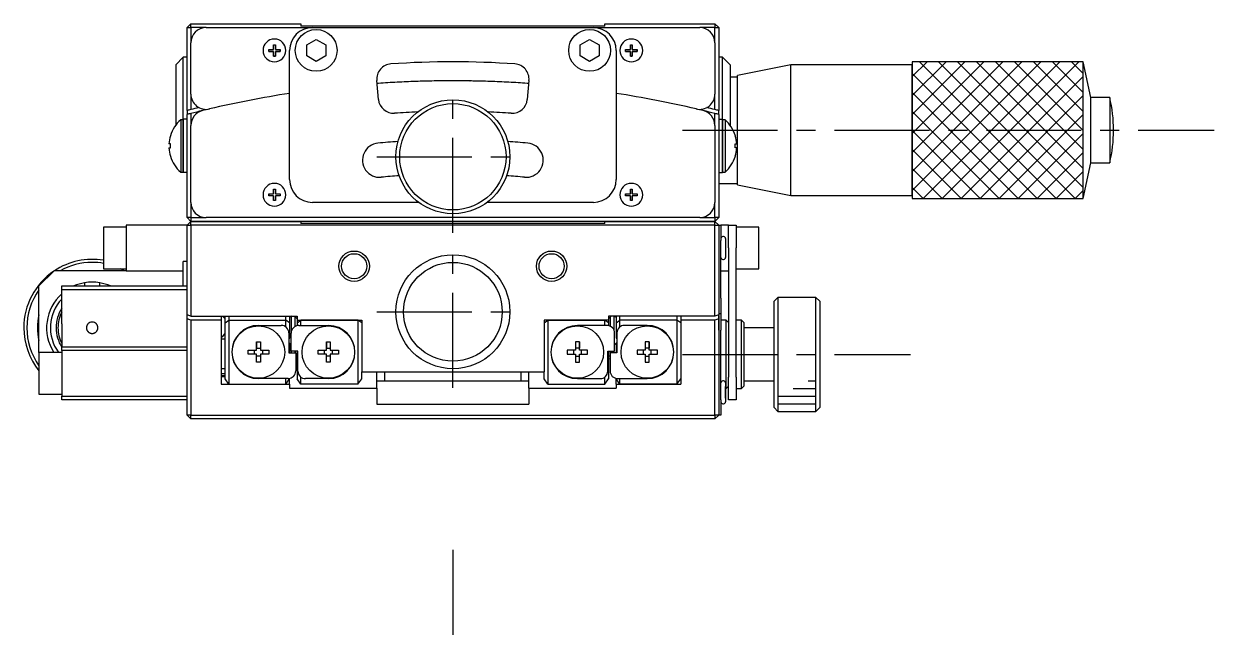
# Model space of a CAD drawing. Extents: x -162 to 398, y -18 to 324.
# Drawn here: x -7 to 149.8, y 244.5 to 323.9 of the extents above; entities that cross this region are included whole.
import ezdxf

# ---------------------------------------------------------------- set-up
doc = ezdxf.new("R2010")
doc.units = 0
doc.header["$LTSCALE"] = 10
doc.linetypes.add('CENTER', pattern=[2, 1.25, -0.25, 0.25, -0.25])
doc.layers.get('0').update_dxf_attribs({"linetype": 'CONTINUOUS'})
doc.layers.add('CENTER', color=1, linetype='CENTER')

msp = doc.modelspace()

# ---------------------------------------------------------------- linework, layer by layer
at = {"color": 7, "linetype": 'CONTINUOUS'}
for p, q in [((14.529483, 323.372051), (15.029483, 323.872051)), ((14.529483, 323.372051), (15.029483, 323.372051)), ((14.529483, 312.45902), (14.529483, 323.372051)), ((15.029483, 323.372051), (15.029483, 323.872051)), ((15.029483, 323.872051), (29.529483, 323.872051)), ((15.029483, 323.372051), (15.029483, 321.372051)), ((17.029483, 323.372051), (15.029483, 323.372051)), ((17.029483, 323.372051), (31.029483, 323.372051)), ((29.529483, 323.872051), (29.529483, 323.572051)), ((69.529483, 323.572051), (29.529483, 323.572051)), ((31.029483, 323.372051), (68.029483, 323.372051)), ((68.029483, 323.372051), (82.029483, 323.372051)), ((69.529483, 323.572051), (69.529483, 323.872051)), ((69.529483, 323.872051), (84.029483, 323.872051)), ((84.029483, 323.372051), (82.029483, 323.372051)), ((84.029483, 323.872051), (84.029483, 323.372051)), ((84.029483, 323.872051), (84.529483, 323.372051)), ((84.029483, 321.372051), (84.029483, 323.372051)), ((84.029483, 323.372051), (84.529483, 323.372051)), ((84.529483, 323.372051), (84.529483, 312.45902)), ((15.029483, 314.616421), (15.029483, 321.372051)), ((30.279483, 321.093739), (31.529483, 321.815427)), ((31.529483, 321.815427), (32.779483, 321.093739)), ((66.279483, 321.093739), (67.529483, 321.815427)), ((67.529483, 321.815427), (68.779483, 321.093739)), ((84.029483, 321.372051), (84.029483, 314.616421)), ((25.279483, 320.497051), (25.904483, 320.497051)), ((25.279483, 320.247051), (25.279483, 320.497051)), ((25.904483, 320.247051), (25.279483, 320.247051)), ((25.279483, 320.247051), (25.904483, 320.247051)), ((25.904483, 321.122051), (26.154483, 321.122051)), ((25.904483, 320.497051), (25.904483, 321.122051)), ((25.904483, 319.622051), (25.904483, 320.247051)), ((26.154483, 321.122051), (26.154483, 320.497051)), ((26.154483, 320.497051), (26.154483, 321.122051)), ((26.154483, 320.497051), (26.779483, 320.497051)), ((26.154483, 320.247051), (26.154483, 319.622051)), ((26.779483, 320.247051), (26.154483, 320.247051)), ((26.154483, 319.622051), (26.154483, 320.247051)), ((26.154483, 320.247051), (26.779483, 320.247051)), ((26.779483, 320.497051), (26.779483, 320.247051)), ((26.779483, 320.247051), (26.779483, 320.497051)), ((28.029483, 303.372051), (28.029483, 320.372051)), ((30.279483, 319.650364), (30.279483, 321.093739)), ((32.779483, 321.093739), (32.779483, 319.650364)), ((66.279483, 319.650364), (66.279483, 321.093739)), ((68.779483, 321.093739), (68.779483, 319.650364)), ((71.029483, 320.372051), (71.029483, 303.372051)), ((72.279483, 320.497051), (72.904483, 320.497051)), ((72.279483, 320.247051), (72.279483, 320.497051)), ((72.904483, 320.247051), (72.279483, 320.247051)), ((72.279483, 320.247051), (72.904483, 320.247051)), ((72.904483, 321.122051), (73.154483, 321.122051)), ((72.904483, 320.497051), (72.904483, 321.122051)), ((72.904483, 319.622051), (72.904483, 320.247051)), ((73.154483, 321.122051), (73.154483, 320.497051)), ((73.154483, 320.497051), (73.154483, 321.122051)), ((73.154483, 320.497051), (73.779483, 320.497051)), ((73.154483, 320.247051), (73.154483, 319.622051)), ((73.779483, 320.247051), (73.154483, 320.247051)), ((73.154483, 320.247051), (73.779483, 320.247051)), ((73.154483, 319.622051), (73.154483, 320.247051)), ((73.779483, 320.497051), (73.779483, 320.247051)), ((73.779483, 320.247051), (73.779483, 320.497051)), ((14.029483, 319.472051), (13.029483, 318.472051)), ((13.029483, 318.472051), (13.029483, 310.533176)), ((14.029483, 311.308589), (14.029483, 319.472051)), ((14.529483, 319.472051), (14.029483, 319.472051)), ((26.154483, 319.622051), (25.904483, 319.622051)), ((25.904483, 319.622051), (26.154483, 319.622051)), ((31.529483, 318.928676), (30.279483, 319.650364)), ((32.779483, 319.650364), (31.529483, 318.928676)), ((67.529483, 318.928676), (66.279483, 319.650364)), ((68.779483, 319.650364), (67.529483, 318.928676)), ((73.154483, 319.622051), (72.904483, 319.622051)), ((72.904483, 319.622051), (73.154483, 319.622051)), ((85.029483, 319.472051), (84.529483, 319.472051)), ((85.029483, 311.308589), (85.029483, 319.472051)), ((86.029483, 318.472051), (85.029483, 319.472051)), ((86.029483, 318.472051), (86.029483, 310.533176)), ((94.029483, 318.472051), (87.029483, 317.072051)), ((94.029483, 301.272051), (94.029483, 318.472051)), ((110.029483, 318.472051), (94.029483, 318.472051)), ((110.029483, 318.872051), (110.029483, 318.472051)), ((132.529483, 318.872051), (110.029483, 318.872051)), ((110.029483, 318.872051), (110.029483, 300.872051)), ((110.029483, 301.272051), (110.029483, 318.472051)), ((133.529483, 314.172051), (132.529483, 318.872051)), ((132.529483, 300.872051), (132.529483, 318.872051)), ((87.029483, 316.872051), (86.029483, 316.872051)), ((87.029483, 302.672051), (87.029483, 317.072051)), ((87.029483, 316.872051), (87.029483, 317.072051)), ((87.029483, 302.872051), (87.029483, 316.872051)), ((39.726011, 313.926243), (39.508088, 316.417115)), ((44.104108, 316.255181), (44.105862, 316.22394)), ((44.900133, 316.251655), (44.899215, 316.267996)), ((45.154117, 316.271549), (45.151977, 316.260997)), ((45.481328, 316.313002), (45.483033, 316.288657)), ((46.570712, 316.317443), (46.568775, 316.308579)), ((46.859177, 316.329792), (46.860043, 316.319708)), ((48.23587, 316.366111), (48.236587, 316.359179)), ((48.236587, 316.359179), (48.237379, 316.351383)), ((49.030836, 316.350642), (49.028859, 316.370274)), ((50.406722, 316.34962), (50.405825, 316.357029)), ((50.409687, 316.324291), (50.406722, 316.34962)), ((50.807266, 316.351748), (50.803801, 316.338962)), ((50.810457, 316.363371), (50.807266, 316.351748)), ((51.786865, 316.31366), (51.783726, 316.335368)), ((51.787886, 316.306309), (51.786865, 316.31366)), ((52.215237, 316.319677), (52.210105, 316.302599)), ((53.619851, 316.284262), (53.617302, 316.276588)), ((54.528492, 316.272837), (54.526141, 316.283473)), ((54.530892, 316.261631), (54.528492, 316.272837)), ((54.53496, 316.241803), (54.530892, 316.261631)), ((55.027297, 316.253616), (55.018481, 316.228974)), ((59.550877, 316.417115), (59.332954, 313.926243)), ((15.029483, 314.616421), (15.029483, 312.586169)), ((76.808356, 313.684756), (76.80786, 313.697393)), ((77.399283, 313.579531), (77.399785, 313.566508)), ((84.029483, 312.586169), (84.029483, 314.616421)), ((133.529483, 305.572051), (133.529483, 314.172051)), ((136.029483, 314.172051), (133.529483, 314.172051)), ((136.029483, 314.172051), (136.029483, 305.572051)), ((14.529483, 312.45902), (14.529483, 311.942805)), ((14.529483, 298.372051), (14.529483, 311.942805)), ((15.029483, 312.070436), (15.029483, 310.504885)), ((84.029483, 310.504885), (84.029483, 312.070436)), ((84.529483, 311.942805), (84.529483, 312.45902)), ((84.529483, 311.942805), (84.529483, 298.372051)), ((13.686869, 311.250046), (13.686869, 304.350046)), ((14.029483, 311.250046), (13.686869, 311.250046)), ((14.529483, 311.308589), (14.029483, 311.308589)), ((14.029483, 304.308589), (14.029483, 311.308589)), ((14.029483, 311.250046), (14.029483, 311.308589)), ((14.029483, 311.250046), (14.029483, 311.300046)), ((14.029483, 311.250046), (14.029483, 304.350046)), ((15.029483, 300.372051), (15.029483, 310.504885)), ((84.029483, 310.504885), (84.029483, 300.372051)), ((84.529483, 311.308589), (85.029483, 311.308589)), ((85.029483, 304.308589), (85.029483, 311.308589)), ((85.029483, 311.250046), (85.029483, 311.308589)), ((85.029483, 311.250046), (85.029483, 304.350046)), ((85.372097, 311.250046), (85.029483, 311.250046)), ((85.372097, 311.250046), (85.372097, 304.350046)), ((12.339053, 309.147832), (12.332362, 309.151095)), ((86.719912, 309.147832), (86.726603, 309.151095)), ((12.339053, 308.060046), (12.144202, 308.060046)), ((12.144202, 307.540046), (12.339053, 307.540046)), ((12.339053, 307.540046), (12.339053, 308.060046)), ((86.719912, 308.060046), (86.914763, 308.060046)), ((86.719912, 307.540046), (86.719912, 308.060046)), ((86.914763, 307.540046), (86.719912, 307.540046)), ((12.332362, 306.448997), (12.339053, 306.452261)), ((86.726603, 306.448997), (86.719912, 306.452261)), ((13.686869, 304.350046), (14.029483, 304.350046)), ((14.029483, 304.308589), (14.029483, 304.350046)), ((14.029483, 304.308589), (14.029483, 304.350046)), ((14.029483, 304.300046), (14.029483, 304.308589)), ((14.029483, 304.300046), (14.029483, 304.308589)), ((14.529483, 304.308589), (14.029483, 304.308589)), ((14.529483, 304.300046), (14.029483, 304.300046)), ((84.529483, 304.308589), (85.029483, 304.308589)), ((84.529483, 304.300046), (85.029483, 304.300046)), ((85.029483, 304.308589), (85.029483, 304.350046)), ((85.029483, 304.350046), (85.372097, 304.350046)), ((85.029483, 304.300046), (85.029483, 304.308589)), ((85.029483, 304.300046), (85.029483, 304.308589)), ((132.529483, 300.872051), (133.529483, 305.572051)), ((133.529483, 305.572051), (136.029483, 305.572051)), ((84.529483, 302.872051), (87.029483, 302.872051)), ((87.029483, 302.672051), (87.029483, 302.872051)), ((87.029483, 302.672051), (94.029483, 301.272051)), ((25.279483, 301.497051), (25.904483, 301.497051)), ((25.279483, 301.247051), (25.279483, 301.497051)), ((25.279483, 301.497051), (25.279483, 301.247051)), ((25.904483, 301.247051), (25.279483, 301.247051)), ((25.904483, 302.122051), (26.154483, 302.122051)), ((25.904483, 301.497051), (25.904483, 302.122051)), ((25.904483, 302.122051), (25.904483, 301.497051)), ((25.904483, 300.622051), (25.904483, 301.247051)), ((25.904483, 301.247051), (25.904483, 300.622051)), ((26.154483, 302.122051), (26.154483, 301.497051)), ((26.154483, 301.497051), (26.779483, 301.497051)), ((26.154483, 301.247051), (26.154483, 300.622051)), ((26.779483, 301.247051), (26.154483, 301.247051)), ((26.779483, 301.497051), (26.779483, 301.247051)), ((72.279483, 301.497051), (72.904483, 301.497051)), ((72.279483, 301.247051), (72.279483, 301.497051)), ((72.279483, 301.497051), (72.279483, 301.247051)), ((72.904483, 301.247051), (72.279483, 301.247051)), ((72.904483, 302.122051), (73.154483, 302.122051)), ((72.904483, 301.497051), (72.904483, 302.122051)), ((72.904483, 302.122051), (72.904483, 301.497051)), ((72.904483, 300.622051), (72.904483, 301.247051)), ((72.904483, 301.247051), (72.904483, 300.622051)), ((73.154483, 302.122051), (73.154483, 301.497051)), ((73.154483, 301.497051), (73.779483, 301.497051)), ((73.154483, 301.247051), (73.154483, 300.622051)), ((73.779483, 301.247051), (73.154483, 301.247051)), ((73.779483, 301.497051), (73.779483, 301.247051)), ((94.029483, 301.272051), (110.029483, 301.272051)), ((110.029483, 301.272051), (110.029483, 300.872051)), ((15.029483, 300.372051), (15.029483, 298.372051)), ((26.154483, 300.622051), (25.904483, 300.622051)), ((45.029483, 300.372051), (31.029483, 300.372051)), ((68.029483, 300.372051), (54.029483, 300.372051)), ((73.154483, 300.622051), (72.904483, 300.622051)), ((84.029483, 298.372051), (84.029483, 300.372051)), ((110.029483, 300.872051), (132.529483, 300.872051)), ((14.529483, 298.372051), (15.029483, 297.872051)), ((15.029483, 298.372051), (14.529483, 298.372051)), ((14.529483, 297.372051), (15.029483, 297.872051)), ((15.029483, 298.372051), (15.029483, 297.872051)), ((15.029483, 298.372051), (17.029483, 298.372051)), ((15.029483, 297.372051), (15.029483, 297.872051)), ((15.029483, 297.872051), (29.529483, 297.872051)), ((29.529483, 297.872051), (15.029483, 297.872051)), ((82.029483, 298.372051), (17.029483, 298.372051)), ((29.529483, 297.872051), (29.529483, 297.572051)), ((69.529483, 297.872051), (29.529483, 297.872051)), ((69.529483, 297.572051), (69.529483, 297.872051)), ((69.529483, 297.872051), (84.029483, 297.872051)), ((84.029483, 297.872051), (69.529483, 297.872051)), ((82.029483, 298.372051), (84.029483, 298.372051)), ((84.029483, 298.372051), (84.029483, 297.872051)), ((84.529483, 298.372051), (84.029483, 298.372051)), ((84.529483, 298.372051), (84.029483, 297.872051)), ((84.029483, 297.372051), (84.029483, 297.872051)), ((84.529483, 297.372051), (84.029483, 297.872051)), ((3.529483, 297.122051), (3.529483, 294.372051)), ((6.529483, 297.122051), (3.529483, 297.122051)), ((14.529483, 297.372051), (6.529483, 297.372051)), ((6.529483, 297.372051), (6.529483, 291.372051)), ((14.529483, 297.372051), (15.029483, 297.372051)), ((14.529483, 285.57506), (14.529483, 297.372051)), ((15.029483, 297.372051), (15.029483, 285.416563)), ((84.029483, 297.372051), (15.029483, 297.372051)), ((69.529483, 297.572051), (29.529483, 297.572051)), ((84.029483, 285.416563), (84.029483, 297.372051)), ((84.029483, 297.372051), (84.529483, 297.372051)), ((84.529483, 297.372051), (84.829483, 297.372051)), ((84.529483, 297.372051), (84.529483, 295.372051)), ((84.829483, 297.372051), (84.829483, 295.372051)), ((85.829483, 297.372051), (84.829483, 297.372051)), ((85.829483, 297.372051), (86.829483, 297.372051)), ((85.829483, 294.372051), (85.829483, 297.372051)), ((86.829483, 297.372051), (86.829483, 294.372051)), ((89.829483, 297.122051), (86.829483, 297.122051)), ((89.829483, 294.372051), (89.829483, 297.122051)), ((84.529483, 295.372051), (84.529483, 287.746982)), ((84.529483, 295.372051), (84.529483, 287.746982)), ((84.829483, 295.172051), (84.829483, 295.372051)), ((84.829483, 293.572051), (84.829483, 295.172051)), ((85.179483, 295.872051), (85.079483, 295.872051)), ((85.429483, 295.622051), (85.429483, 294.372051)), ((85.429483, 295.122051), (85.429483, 294.497051)), ((3.529483, 294.372051), (3.529483, 291.622051)), ((84.829483, 287.746982), (84.829483, 293.572051)), ((85.429483, 294.497051), (85.429483, 294.247051)), ((85.429483, 294.372051), (85.429483, 293.122051)), ((85.429483, 294.247051), (85.429483, 293.622051)), ((85.829483, 294.372051), (85.829483, 277.372051)), ((86.829483, 277.372051), (86.829483, 294.372051)), ((89.829483, 291.622051), (89.829483, 294.372051)), ((3.529483, 291.622051), (6.529483, 291.622051)), ((14.029483, 291.372051), (14.029483, 292.572051)), ((14.529483, 292.572051), (14.029483, 292.572051)), ((85.079483, 292.872051), (85.179483, 292.872051)), ((86.829483, 291.622051), (89.829483, 291.622051)), ((-2.970517, 291.372051), (-4.970517, 289.372051)), ((6.529483, 291.372051), (-2.970517, 291.372051)), ((6.529483, 291.372051), (14.029483, 291.372051)), ((14.029483, 289.372051), (14.029483, 291.372051)), ((84.829483, 291.372051), (85.829483, 291.372051)), ((-4.970517, 280.622051), (-4.970517, 289.372051)), ((-1.970517, 289.372051), (14.529483, 289.372051)), ((-1.970517, 288.872051), (-1.970517, 289.372051)), ((14.529483, 288.872051), (-1.970517, 288.872051)), ((-1.970517, 284.372051), (-1.970517, 288.872051)), ((1.029483, 289.788131), (1.029483, 289.372103)), ((3.029483, 289.372103), (3.029483, 289.788131)), ((84.529483, 287.746982), (84.529483, 285.57506)), ((84.829483, 287.746982), (84.829483, 285.746982)), ((92.329483, 287.872053), (91.829483, 287.372053)), ((91.829483, 280.372053), (91.829483, 287.372053)), ((92.329483, 287.872053), (92.329483, 280.372053)), ((97.329483, 287.872053), (92.329483, 287.872053)), ((97.329483, 280.372053), (97.329483, 287.872053)), ((97.829483, 287.372053), (97.329483, 287.872053)), ((97.829483, 287.372053), (97.829483, 280.372053)), ((14.529483, 285.050804), (14.529483, 285.57506)), ((15.029483, 285.416563), (29.029483, 285.416563)), ((19.029483, 285.416563), (19.029483, 284.891545)), ((19.271202, 285.322051), (19.17669, 285.416563)), ((19.521202, 285.072051), (19.271202, 285.322051)), ((19.529483, 284.52632), (19.529483, 285.416563)), ((20.029483, 285.416563), (20.029483, 284.891545)), ((27.529483, 284.891545), (27.529483, 285.416563)), ((28.029483, 285.416563), (28.029483, 284.52632)), ((28.279548, 285.379601), (28.029571, 285.211978)), ((28.279483, 283.486302), (28.279483, 285.416563)), ((28.779483, 284.067081), (28.779483, 285.416563)), ((28.779485, 285.266294), (28.779485, 285.416563)), ((28.779485, 285.416563), (28.779485, 285.302608)), ((28.779485, 285.302608), (28.779485, 285.416563)), ((29.029483, 285.059216), (28.779485, 285.302608)), ((29.029483, 285.416563), (29.029483, 284.891545)), ((70.029483, 285.416563), (70.029483, 284.891545)), ((84.029483, 285.416563), (70.029483, 285.416563)), ((70.279481, 285.302608), (70.029483, 285.059216)), ((70.279481, 285.266294), (70.279481, 285.416563)), ((70.279481, 285.416563), (70.279481, 285.302608)), ((70.279481, 285.302608), (70.279481, 285.416563)), ((70.279483, 284.067081), (70.279483, 285.416563)), ((71.029469, 285.211921), (70.779458, 285.379578)), ((70.779483, 283.486302), (70.779483, 285.416563)), ((71.029483, 285.416563), (71.029483, 284.52632)), ((71.529483, 284.891545), (71.529483, 285.416563)), ((79.029483, 285.416563), (79.029483, 284.891545)), ((79.529483, 285.416563), (79.529483, 284.891545)), ((84.529483, 285.746982), (84.829483, 285.746982)), ((84.529483, 285.490073), (84.529483, 285.050804)), ((84.529483, 285.050804), (84.529483, 285.490073)), ((84.829483, 285.746982), (84.829483, 285.490073)), ((84.829483, 285.490073), (84.829483, 283.575347)), ((-1.970517, 284.372051), (-1.970517, 281.372051)), ((1.279811, 283.894161), (1.279532, 283.863847)), ((1.279532, 283.863847), (1.280471, 283.833599)), ((1.281316, 283.924464), (1.279811, 283.894161)), ((1.280471, 283.833599), (1.282623, 283.803492)), ((1.283232, 283.946948), (1.281316, 283.924464)), ((1.282623, 283.803492), (1.286038, 283.773123)), ((1.285826, 283.969389), (1.283232, 283.946948)), ((1.290659, 284.001036), (1.285826, 283.969389)), ((1.286038, 283.773123), (1.290682, 283.742948)), ((1.296849, 284.032507), (1.290659, 284.001036)), ((1.290682, 283.742948), (1.296535, 283.71304)), ((1.304384, 284.063708), (1.296849, 284.032507)), ((1.314148, 284.097425), (1.304384, 284.063708)), ((1.325496, 284.130702), (1.314148, 284.097425)), ((1.338394, 284.163422), (1.325496, 284.130702)), ((1.347552, 284.184254), (1.338394, 284.163422)), ((1.357342, 284.204808), (1.347552, 284.184254)), ((1.372261, 284.233379), (1.357342, 284.204808)), ((1.388408, 284.261308), (1.372261, 284.233379)), ((1.405735, 284.288512), (1.388408, 284.261308)), ((1.42599, 284.317354), (1.405735, 284.288512)), ((1.447591, 284.345232), (1.42599, 284.317354)), ((1.470466, 284.372051), (1.447591, 284.345232)), ((2.611203, 284.345441), (2.5885, 284.372051)), ((2.632654, 284.317788), (2.611203, 284.345441)), ((2.652779, 284.289186), (2.632654, 284.317788)), ((2.671351, 284.259998), (2.652779, 284.289186)), ((2.688562, 284.229978), (2.671351, 284.259998)), ((2.704358, 284.199227), (2.688562, 284.229978)), ((2.714226, 284.178035), (2.704358, 284.199227)), ((2.723426, 284.156555), (2.714226, 284.178035)), ((2.735279, 284.125721), (2.723426, 284.156555)), ((2.745762, 284.094406), (2.735279, 284.125721)), ((2.754844, 284.062709), (2.745762, 284.094406)), ((2.763145, 284.027731), (2.754844, 284.062709)), ((2.769757, 283.992424), (2.763145, 284.027731)), ((2.763215, 283.71669), (2.767353, 283.737709)), ((2.767353, 283.737709), (2.77199, 283.76631)), ((2.774665, 283.95692), (2.769757, 283.992424)), ((2.77199, 283.76631), (2.775527, 283.795131)), ((2.776856, 283.934766), (2.774665, 283.95692)), ((2.775527, 283.795131), (2.777948, 283.824106)), ((2.778387, 283.912582), (2.776856, 283.934766)), ((2.777948, 283.824106), (2.779253, 283.853531)), ((2.779401, 283.883046), (2.778387, 283.912582)), ((2.779253, 283.853531), (2.779401, 283.883046)), ((14.529483, 272.372051), (14.529483, 285.050804)), ((15.029483, 284.891545), (15.029483, 272.372051)), ((19.029483, 284.891545), (15.029483, 284.891545)), ((19.029483, 284.891545), (19.029483, 284.572051)), ((19.029483, 284.572051), (19.029483, 282.572056)), ((19.521202, 285.072051), (19.521202, 284.072051)), ((19.521202, 285.062969), (19.529483, 285.07125)), ((19.521202, 284.072051), (19.521202, 283.072051)), ((19.529483, 284.52632), (20.029483, 284.891545)), ((19.529483, 277.157539), (19.529483, 284.52632)), ((20.029483, 284.891545), (20.029483, 276.456593)), ((20.029483, 284.891545), (27.529483, 284.891545)), ((23.929483, 284.182595), (26.929483, 284.182595)), ((27.529483, 283.982595), (27.529483, 284.891545)), ((28.029483, 284.52632), (27.529483, 284.891545)), ((28.029483, 284.52632), (28.029483, 282.553542)), ((28.779485, 284.067082), (28.779485, 285.266294)), ((29.029483, 284.891545), (29.029483, 284.52632)), ((29.029483, 284.52632), (29.529483, 284.891545)), ((29.029483, 284.891545), (29.529483, 284.891545)), ((29.029483, 284.52632), (29.029483, 284.153848)), ((29.229483, 284.174052), (33.129483, 284.174052)), ((29.529483, 284.174052), (29.529483, 284.891545)), ((37.029483, 284.891545), (29.529483, 284.891545)), ((29.529483, 284.891545), (37.029483, 284.891545)), ((37.029483, 284.891545), (37.029483, 276.456593)), ((37.529483, 284.52632), (37.029483, 284.891545)), ((37.029483, 284.891545), (37.529483, 284.891545)), ((37.529483, 284.891545), (37.529483, 278.072051)), ((61.529483, 284.52632), (62.029483, 284.891545)), ((62.029483, 284.891545), (61.529483, 284.891545)), ((61.529483, 284.891545), (61.529483, 278.072051)), ((62.029483, 284.891545), (62.029483, 276.456593)), ((62.029483, 284.891545), (69.529483, 284.891545)), ((69.529483, 284.891545), (62.029483, 284.891545)), ((69.829483, 284.174052), (65.929483, 284.174052)), ((69.529483, 284.174052), (69.529483, 284.891545)), ((70.029483, 284.52632), (69.529483, 284.891545)), ((70.029483, 284.891545), (69.529483, 284.891545)), ((70.029483, 284.891545), (70.029483, 284.52632)), ((70.029483, 284.52632), (70.029483, 284.153848)), ((70.279481, 284.067082), (70.279481, 285.266294)), ((71.029483, 284.52632), (71.529483, 284.891545)), ((71.029483, 284.52632), (71.029483, 282.553542)), ((71.529483, 283.982595), (71.529483, 284.891545)), ((79.029483, 284.891545), (71.529483, 284.891545)), ((75.129483, 284.182595), (72.129483, 284.182595)), ((79.029483, 284.891545), (79.029483, 276.456593)), ((79.529483, 284.52632), (79.029483, 284.891545)), ((79.529483, 284.891545), (79.529483, 276.456593)), ((84.029483, 284.891545), (79.529483, 284.891545)), ((84.029483, 272.372051), (84.029483, 284.891545)), ((84.529483, 285.050804), (84.529483, 283.575347)), ((84.529483, 283.575347), (84.529483, 285.050804)), ((85.529483, 284.872053), (84.829483, 284.872053)), ((85.529483, 280.372053), (85.529483, 284.872053)), ((85.829483, 284.572053), (85.529483, 284.872053)), ((87.529483, 284.872051), (86.829483, 284.872051)), ((87.529483, 280.372051), (87.529483, 284.872051)), ((87.829483, 284.572051), (87.529483, 284.872051)), ((87.829483, 284.572051), (87.829483, 280.372051)), ((91.829483, 283.872053), (87.829483, 283.872053)), ((1.296535, 283.71304), (1.303578, 283.683472)), ((1.303578, 283.683472), (1.313252, 283.64954)), ((1.313252, 283.64954), (1.324494, 283.616143)), ((1.324494, 283.616143), (1.337262, 283.583381)), ((1.337262, 283.583381), (1.350253, 283.554017)), ((1.350253, 283.554017), (1.364478, 283.525255)), ((1.364478, 283.525255), (1.379898, 283.497164)), ((1.379898, 283.497164), (1.391494, 283.477753)), ((1.391494, 283.477753), (1.403666, 283.458707)), ((1.403666, 283.458707), (1.415582, 283.441207)), ((1.415582, 283.441207), (1.427987, 283.424052)), ((1.427987, 283.424052), (1.44549, 283.401465)), ((1.44549, 283.401465), (1.463853, 283.379546)), ((1.463853, 283.379546), (1.483041, 283.358337)), ((1.483041, 283.358337), (1.503246, 283.33766)), ((1.503246, 283.33766), (1.524262, 283.317749)), ((1.524262, 283.317749), (1.546051, 283.298646)), ((1.546051, 283.298646), (1.562907, 283.284849)), ((1.562907, 283.284849), (1.580177, 283.271531)), ((1.580177, 283.271531), (1.606395, 283.25278)), ((1.606395, 283.25278), (1.633609, 283.23504)), ((1.633609, 283.23504), (1.661631, 283.218457)), ((1.661631, 283.218457), (1.690738, 283.202909)), ((1.690738, 283.202909), (1.720576, 283.188621)), ((1.720576, 283.188621), (1.751442, 283.175494)), ((1.751442, 283.175494), (1.782943, 283.163731)), ((1.782943, 283.163731), (1.81522, 283.153308)), ((1.81522, 283.153308), (1.849382, 283.143999)), ((1.849382, 283.143999), (1.88404, 283.136291)), ((1.88404, 283.136291), (1.919062, 283.130224)), ((1.919062, 283.130224), (1.951447, 283.126124)), ((1.951447, 283.126124), (1.984029, 283.123432)), ((1.984029, 283.123432), (2.016696, 283.12216)), ((2.016696, 283.12216), (2.039834, 283.122123)), ((2.039834, 283.122123), (2.062959, 283.122799)), ((2.062959, 283.122799), (2.091744, 283.124643)), ((2.091744, 283.124643), (2.120444, 283.127592)), ((2.120444, 283.127592), (2.148983, 283.131635)), ((2.148983, 283.131635), (2.177287, 283.13676)), ((2.177287, 283.13676), (2.205751, 283.143062)), ((2.205751, 283.143062), (2.233925, 283.150458)), ((2.233925, 283.150458), (2.261741, 283.158923)), ((2.261741, 283.158923), (2.28913, 283.16843)), ((2.28913, 283.16843), (2.315906, 283.1789)), ((2.315906, 283.1789), (2.342224, 283.190371)), ((2.342224, 283.190371), (2.36803, 283.202811)), ((2.36803, 283.202811), (2.393267, 283.216185)), ((2.393267, 283.216185), (2.426435, 283.235714)), ((2.426435, 283.235714), (2.458494, 283.256872)), ((2.458494, 283.256872), (2.489334, 283.279568)), ((2.489334, 283.279568), (2.516385, 283.301592)), ((2.516385, 283.301592), (2.542353, 283.32482)), ((2.542353, 283.32482), (2.567168, 283.34918)), ((2.567168, 283.34918), (2.588818, 283.372409)), ((2.588818, 283.372409), (2.609461, 283.396527)), ((2.609461, 283.396527), (2.629049, 283.421474)), ((2.629049, 283.421474), (2.642229, 283.439568)), ((2.642229, 283.439568), (2.654864, 283.458049)), ((2.654864, 283.458049), (2.671947, 283.48509)), ((2.671947, 283.48509), (2.687948, 283.512994)), ((2.687948, 283.512994), (2.70275, 283.541581)), ((2.70275, 283.541581), (2.716451, 283.571096)), ((2.716451, 283.571096), (2.728873, 283.601215)), ((2.728873, 283.601215), (2.740094, 283.632196)), ((2.740094, 283.632196), (2.749959, 283.663693)), ((2.749959, 283.663693), (2.758485, 283.695824)), ((2.758485, 283.695824), (2.763215, 283.71669)), ((19.029483, 282.580332), (19.271202, 282.822051)), ((19.029483, 282.572056), (19.029483, 276.456593)), ((19.529483, 282.372051), (19.029483, 282.372051)), ((19.271202, 282.822051), (19.521202, 283.072051)), ((28.029483, 282.553542), (27.929356, 282.415842)), ((27.929483, 283.182595), (27.929483, 280.582595)), ((27.929483, 283.182595), (27.929483, 280.582595)), ((28.229483, 280.774052), (28.229483, 283.174052)), ((70.829483, 280.774052), (70.829483, 283.174052)), ((71.029483, 282.553542), (71.129609, 282.415842)), ((71.129483, 283.182595), (71.129483, 280.582595)), ((71.129483, 283.182595), (71.129483, 280.582595)), ((84.529483, 283.575347), (84.529483, 274.372051)), ((84.529483, 283.575347), (84.529483, 274.372051)), ((84.829483, 274.372051), (84.829483, 283.575347)), ((-4.970517, 280.622051), (-4.970517, 277.872051)), ((-1.970517, 280.622051), (-4.970517, 280.622051)), ((-1.970517, 280.872051), (-1.970517, 281.372051)), ((-1.970517, 281.372051), (14.529483, 281.372051)), ((14.529483, 280.872051), (-1.970517, 280.872051)), ((-1.970517, 280.872051), (-1.970517, 274.872051)), ((22.581697, 280.934052), (23.669483, 280.934052)), ((22.581697, 280.414052), (22.581697, 280.934052)), ((23.406174, 280.414052), (23.406174, 280.934052)), ((23.669483, 282.021838), (24.189483, 282.021838)), ((23.669483, 280.934052), (23.669483, 282.021838)), ((23.669483, 282.021838), (23.669483, 281.19736)), ((23.669483, 280.934052), (23.669483, 281.19736)), ((23.669483, 281.19736), (24.189483, 281.19736)), ((24.189483, 282.021838), (24.189483, 280.934052)), ((24.189483, 280.934052), (25.277268, 280.934052)), ((24.452791, 280.934052), (24.452791, 280.414052)), ((25.277268, 280.934052), (25.277268, 280.414052)), ((27.929483, 281.943184), (28.229483, 281.651111)), ((27.929483, 280.582595), (28.829483, 280.582595)), ((28.029483, 281.845826), (28.029483, 280.582595)), ((29.129483, 280.774052), (28.229483, 280.774052)), ((28.279483, 280.582595), (28.279483, 280.774052)), ((28.779483, 280.582595), (28.779483, 280.774052)), ((28.779483, 280.774052), (28.779483, 280.582595)), ((28.829483, 280.582595), (28.829483, 278.182595)), ((28.829483, 280.582595), (28.829483, 278.182595)), ((29.029483, 280.774052), (29.029483, 279.140231)), ((29.129483, 278.174052), (29.129483, 280.774052)), ((31.781697, 280.934052), (32.869483, 280.934052)), ((31.781697, 280.414052), (31.781697, 280.934052)), ((32.606174, 280.414052), (32.606174, 280.934052)), ((32.869483, 282.021838), (33.389483, 282.021838)), ((32.869483, 280.934052), (32.869483, 282.021838)), ((32.869483, 282.021838), (32.869483, 281.19736)), ((32.869483, 280.934052), (32.869483, 281.19736)), ((32.869483, 281.19736), (33.389483, 281.19736)), ((33.389483, 282.021838), (33.389483, 280.934052)), ((33.389483, 280.934052), (34.477268, 280.934052)), ((33.652791, 280.934052), (33.652791, 280.414052)), ((34.477268, 280.934052), (34.477268, 280.414052)), ((64.581697, 280.934052), (64.581697, 280.414052)), ((65.669483, 280.934052), (64.581697, 280.934052)), ((65.406174, 280.934052), (65.406174, 280.414052)), ((66.189483, 282.021838), (65.669483, 282.021838)), ((65.669483, 282.021838), (65.669483, 280.934052)), ((66.189483, 281.19736), (65.669483, 281.19736)), ((66.189483, 280.934052), (66.189483, 282.021838)), ((66.189483, 282.021838), (66.189483, 281.19736)), ((66.189483, 280.934052), (66.189483, 281.19736)), ((67.277268, 280.934052), (66.189483, 280.934052)), ((66.452791, 280.414052), (66.452791, 280.934052)), ((67.277268, 280.414052), (67.277268, 280.934052)), ((69.929483, 280.774052), (70.829483, 280.774052)), ((69.929483, 278.174052), (69.929483, 280.774052)), ((70.029483, 280.774052), (70.029483, 279.140231)), ((70.229483, 280.582595), (70.229483, 278.182595)), ((71.129483, 280.582595), (70.229483, 280.582595)), ((70.229483, 280.582595), (70.229483, 278.182595)), ((70.279483, 280.582595), (70.279483, 280.774052)), ((70.279483, 280.774052), (70.279483, 280.582595)), ((70.779483, 280.582595), (70.779483, 280.774052)), ((70.829483, 281.651111), (71.129483, 281.943184)), ((71.029483, 281.845826), (71.029483, 280.582595)), ((74.869483, 280.934052), (73.781697, 280.934052)), ((73.781697, 280.934052), (73.781697, 280.414052)), ((74.606174, 280.934052), (74.606174, 280.414052)), ((75.389483, 282.021838), (74.869483, 282.021838)), ((74.869483, 282.021838), (74.869483, 280.934052)), ((75.389483, 281.19736), (74.869483, 281.19736)), ((75.389483, 280.934052), (75.389483, 282.021838)), ((75.389483, 282.021838), (75.389483, 281.19736)), ((75.389483, 280.934052), (75.389483, 281.19736)), ((76.477268, 280.934052), (75.389483, 280.934052)), ((75.652791, 280.414052), (75.652791, 280.934052)), ((76.477268, 280.414052), (76.477268, 280.934052)), ((23.669483, 280.414052), (22.581697, 280.414052)), ((23.669483, 279.326266), (23.669483, 280.414052)), ((23.669483, 280.150744), (23.669483, 280.414052)), ((23.669483, 279.326266), (23.669483, 280.150744)), ((24.189483, 280.150744), (23.669483, 280.150744)), ((24.189483, 279.326266), (23.669483, 279.326266)), ((24.189483, 280.414052), (24.189483, 279.326266)), ((25.277268, 280.414052), (24.189483, 280.414052)), ((28.829316, 280.161782), (29.029387, 280.181743)), ((29.029457, 279.741499), (28.829332, 279.763856)), ((29.129454, 279.21221), (29.029483, 279.140231)), ((29.029483, 279.140231), (29.029483, 277.157539)), ((32.869483, 280.414052), (31.781697, 280.414052)), ((32.869483, 279.326266), (32.869483, 280.414052)), ((32.869483, 280.150744), (32.869483, 280.414052)), ((32.869483, 279.326266), (32.869483, 280.150744)), ((33.389483, 280.150744), (32.869483, 280.150744)), ((33.389483, 279.326266), (32.869483, 279.326266)), ((33.389483, 280.414052), (33.389483, 279.326266)), ((34.477268, 280.414052), (33.389483, 280.414052)), ((64.581697, 280.414052), (65.669483, 280.414052)), ((65.669483, 280.414052), (65.669483, 279.326266)), ((65.669483, 280.150744), (66.189483, 280.150744)), ((65.669483, 279.326266), (66.189483, 279.326266)), ((66.189483, 279.326266), (66.189483, 280.414052)), ((66.189483, 280.414052), (67.277268, 280.414052)), ((66.189483, 280.150744), (66.189483, 280.414052)), ((66.189483, 279.326266), (66.189483, 280.150744)), ((69.929511, 279.21221), (70.029483, 279.140231)), ((70.029483, 279.140231), (70.029483, 277.157539)), ((70.229562, 279.763847), (70.029558, 279.741504)), ((70.029595, 280.181741), (70.229577, 280.161791)), ((73.781697, 280.414052), (74.869483, 280.414052)), ((74.869483, 280.414052), (74.869483, 279.326266)), ((74.869483, 280.150744), (75.389483, 280.150744)), ((74.869483, 279.326266), (75.389483, 279.326266)), ((75.389483, 279.326266), (75.389483, 280.414052)), ((75.389483, 280.414052), (76.477268, 280.414052)), ((75.389483, 280.150744), (75.389483, 280.414052)), ((75.389483, 279.326266), (75.389483, 280.150744)), ((85.529483, 275.872053), (85.529483, 280.372053)), ((87.529483, 275.872051), (87.529483, 280.372051)), ((87.829483, 280.372051), (87.829483, 276.172051)), ((91.829483, 273.372053), (91.829483, 280.372053)), ((92.329483, 280.372053), (92.329483, 272.872053)), ((97.329483, 272.872053), (97.329483, 280.372053)), ((97.829483, 280.372053), (97.829483, 273.372053)), ((-4.970517, 277.872051), (-4.970517, 275.122051)), ((19.029483, 278.507925), (19.529483, 278.529382)), ((19.029483, 277.872051), (19.529483, 277.872051)), ((19.529483, 277.560436), (19.029483, 277.58455)), ((37.529483, 277.157539), (37.529483, 278.072051)), ((37.529483, 278.072051), (61.529483, 278.072051)), ((39.529483, 275.927036), (39.529483, 278.072051)), ((40.529483, 278.072051), (40.529483, 276.872051)), ((58.529483, 276.872051), (58.529483, 278.072051)), ((59.529483, 275.927036), (59.529483, 278.072051)), ((61.529483, 277.157539), (61.529483, 278.072051)), ((19.029483, 276.456593), (20.029483, 276.456593)), ((20.029483, 276.456593), (19.529483, 277.157539)), ((20.029483, 276.456593), (27.529483, 276.456593)), ((20.029483, 276.456593), (27.529483, 276.456593)), ((27.829483, 277.182595), (23.929483, 277.182595)), ((27.529483, 276.456593), (27.529483, 277.182595)), ((27.529483, 276.456593), (28.029483, 277.157539)), ((27.529483, 276.456593), (28.029483, 276.456593)), ((28.029483, 277.202799), (28.029483, 277.157539)), ((28.029483, 276.456593), (28.029483, 277.157539)), ((28.029483, 276.456593), (28.029483, 275.927036)), ((28.029483, 275.927036), (39.529483, 275.927036)), ((29.529483, 276.456593), (29.029483, 277.157539)), ((29.529483, 276.456593), (29.529483, 277.374052)), ((37.029483, 276.456593), (29.529483, 276.456593)), ((33.129483, 277.174052), (30.129483, 277.174052)), ((37.029483, 276.456593), (37.529483, 277.157539)), ((39.529483, 276.872051), (59.529483, 276.872051)), ((39.529483, 275.927036), (39.529483, 273.805702)), ((59.529483, 275.927036), (59.529483, 273.805702)), ((59.529483, 275.927036), (71.029483, 275.927036)), ((62.029483, 276.456593), (61.529483, 277.157539)), ((62.029483, 276.456593), (69.529483, 276.456593)), ((65.929483, 277.174052), (68.929483, 277.174052)), ((69.529483, 276.456593), (69.529483, 277.374052)), ((69.529483, 276.456593), (70.029483, 277.157539)), ((71.029483, 277.202799), (71.029483, 277.157539)), ((71.529483, 276.456593), (71.029483, 277.157539)), ((71.029483, 276.456593), (71.029483, 277.157539)), ((71.029483, 276.456593), (71.029483, 275.927036)), ((71.029483, 276.456593), (71.529483, 276.456593)), ((71.229483, 277.182595), (75.129483, 277.182595)), ((71.529483, 276.456593), (71.529483, 277.182595)), ((79.029483, 276.456593), (71.529483, 276.456593)), ((71.529483, 276.456593), (79.029483, 276.456593)), ((79.029483, 276.456593), (79.529483, 277.157539)), ((79.029483, 276.456593), (79.529483, 276.456593)), ((85.179483, 276.872051), (85.079483, 276.872051)), ((85.429483, 276.622051), (85.429483, 274.122051)), ((85.429483, 276.622051), (85.429483, 275.497051)), ((85.429483, 276.122051), (85.429483, 275.497051)), ((85.429483, 275.497051), (85.429483, 276.122051)), ((85.529483, 275.872053), (85.829483, 276.172053)), ((85.829483, 274.372051), (85.829483, 277.372051)), ((86.829483, 277.372051), (86.829483, 274.372051)), ((87.529483, 275.872051), (87.829483, 276.172051)), ((87.829483, 276.872053), (91.829483, 276.872053)), ((-4.970517, 275.122051), (-1.970517, 275.122051)), ((-1.970517, 274.372051), (-1.970517, 274.872051)), ((-1.970517, 274.872051), (14.529483, 274.872051)), ((14.529483, 274.372051), (-1.970517, 274.372051)), ((84.529483, 274.372051), (84.529483, 272.372051)), ((84.829483, 274.372051), (84.829483, 272.372051)), ((85.429483, 275.872053), (85.529483, 275.872053)), ((85.429483, 275.497051), (85.429483, 275.247051)), ((85.429483, 275.247051), (85.429483, 275.497051)), ((85.429483, 275.497051), (85.429483, 275.247051)), ((85.429483, 275.247051), (85.429483, 274.122051)), ((85.429483, 274.622051), (85.429483, 275.247051)), ((85.429483, 275.247051), (85.429483, 274.622051)), ((86.829483, 274.372051), (85.829483, 274.372051)), ((86.829483, 275.872051), (87.529483, 275.872051)), ((39.529483, 273.805702), (59.529483, 273.805702)), ((85.079483, 273.872051), (85.179483, 273.872051)), ((91.829483, 273.372053), (92.329483, 272.872053)), ((92.329483, 272.872053), (97.329483, 272.872053)), ((97.329483, 272.872053), (97.829483, 273.372053)), ((15.029483, 272.372051), (14.529483, 272.372051)), ((15.029483, 271.872051), (14.529483, 272.372051)), ((15.029483, 272.372051), (84.029483, 272.372051)), ((15.029483, 271.872051), (15.029483, 272.372051)), ((84.029483, 271.872051), (15.029483, 271.872051)), ((84.029483, 272.372051), (84.029483, 271.872051)), ((84.529483, 272.372051), (84.029483, 272.372051)), ((84.529483, 272.372051), (84.029483, 271.872051)), ((84.829483, 272.372051), (84.529483, 272.372051))]:
    msp.add_line(p, q, dxfattribs=at)
at = {"color": 3, "linetype": 'CONTINUOUS'}
for p, q in [((110.029483, 316.936914), (111.96462, 318.872051)), ((110.029483, 314.436914), (114.46462, 318.872051)), ((110.029483, 311.936914), (116.96462, 318.872051)), ((110.029483, 309.436914), (119.46462, 318.872051)), ((110.029483, 306.936914), (121.96462, 318.872051)), ((110.029483, 304.436914), (124.46462, 318.872051)), ((110.029483, 301.936914), (126.96462, 318.872051)), ((110.976415, 318.872051), (128.976415, 300.872051)), ((111.46462, 300.872051), (129.46462, 318.872051)), ((113.476415, 318.872051), (131.476415, 300.872051)), ((113.96462, 300.872051), (131.96462, 318.872051)), ((115.976415, 318.872051), (132.529483, 302.318984)), ((118.476415, 318.872051), (132.529483, 304.818984)), ((120.976415, 318.872051), (132.529483, 307.318984)), ((123.476415, 318.872051), (132.529483, 309.818984)), ((125.976415, 318.872051), (132.529483, 312.318984)), ((128.476415, 318.872051), (132.529483, 314.818984)), ((130.976415, 318.872051), (132.529483, 317.318984)), ((110.029483, 317.318984), (126.476415, 300.872051)), ((116.46462, 300.872051), (132.529483, 316.936914)), ((110.029483, 314.818984), (123.976415, 300.872051)), ((118.96462, 300.872051), (132.529483, 314.436914)), ((110.029483, 312.318984), (121.476415, 300.872051)), ((121.46462, 300.872051), (132.529483, 311.936914)), ((110.029483, 309.818984), (118.976415, 300.872051)), ((123.96462, 300.872051), (132.529483, 309.436914)), ((110.029483, 307.318984), (116.476415, 300.872051)), ((126.46462, 300.872051), (132.529483, 306.936914)), ((110.029483, 304.818984), (113.976415, 300.872051)), ((128.96462, 300.872051), (132.529483, 304.436914)), ((110.029483, 302.318984), (111.476415, 300.872051)), ((131.46462, 300.872051), (132.529483, 301.936914)), ((19.529483, 282.372046), (19.029483, 282.372046)), ((19.029483, 277.470825), (19.529483, 277.45084)), ((96.329483, 276.872053), (97.329483, 276.872053)), ((92.329483, 274.872053), (97.329483, 274.872053)), ((94.329483, 275.872053), (97.329483, 275.872053)), ((92.329483, 273.872053), (97.329483, 273.872053))]:
    msp.add_line(p, q, dxfattribs=at)
at = {"color": 7, "linetype": 'CONTINUOUS'}
for centre, radius in [((31.529483, 320.372051), 2.75), ((67.529483, 320.372051), 2.75), ((49.529483, 306.372051), 7.5), ((49.529483, 306.372051), 7), ((36.529483, 291.972051), 1.65), ((49.529483, 285.972051), 7.5), ((62.529483, 291.972051), 1.65), ((49.529483, 285.972051), 6.5), ((23.929483, 280.674052), 3.45), ((33.129483, 280.674052), 3.45), ((65.929483, 280.674052), 3.45), ((75.129483, 280.674052), 3.45)]:
    msp.add_circle(centre, radius, dxfattribs=at)
at = {"color": 3, "linetype": 'CONTINUOUS'}
for centre in [(36.529483, 291.972051), (62.529483, 291.972051)]:
    msp.add_circle(centre, 2, dxfattribs=at)
at = {"color": 7, "linetype": 'CONTINUOUS'}
for centre, radius, start, end in [((17.029483, 321.372051), 2, 90, 180), ((31.029483, 320.372051), 3, 90, 180), ((68.029483, 320.372051), 3, 0, 90), ((82.029483, 321.372051), 2, 0, 90), ((26.029483, 320.372051), 1.5, 180, 90), ((26.029483, 320.372051), 1.5, 90, 180), ((73.029483, 320.372051), 1.5, 180, 90), ((73.029483, 320.372051), 1.5, 90, 180), ((41.500477, 316.591427), 2, 94.003501, 185), ((49.529483, 201.872051), 117, 85.996499, 94.003501), ((57.558488, 316.591427), 2, 355, 85.996499), ((49.529483, 175.872051), 140.5, 93.999931, 94.075867), ((49.529483, 175.872051), 140.5, 94, 94.075867), ((49.529483, 175.872051), 140.5, 93.5, 94), ((49.529483, 175.872051), 140.5, 93.499869, 93.999931), ((49.529483, 175.872051), 140.5, 93, 93.5), ((49.529483, 175.872051), 140.5, 92.999931, 93.499869), ((49.529483, 175.872051), 140.5, 92.5, 93), ((49.529483, 175.872051), 140.5, 92.500041, 92.999931), ((49.529483, 175.872051), 140.5, 92.000124, 92.500041), ((49.529483, 175.872051), 140.5, 92, 92.5), ((49.529483, 175.872051), 140.5, 91.500102, 92.000124), ((49.529483, 175.872051), 140.5, 91.5, 92), ((49.529483, 175.872051), 140.5, 90.999992, 91.500102), ((49.529483, 175.872051), 140.5, 91, 91.5), ((49.529483, 175.872051), 140.5, 90.5, 91), ((49.529483, 175.872051), 140.5, 90.500003, 90.999992), ((49.529483, 175.872051), 140.5, 90, 90.500003), ((49.529483, 175.872051), 140.5, 90, 90.5), ((49.529483, 175.872051), 140.5, 89.499873, 90), ((49.529483, 175.872051), 140.5, 89.5, 90), ((49.529483, 175.872051), 140.5, 89, 89.5), ((49.529483, 175.872051), 140.5, 88.999898, 89.499873), ((49.529483, 175.872051), 140.5, 88.5, 89), ((49.529483, 175.872051), 140.5, 88.5, 88.999898), ((49.529483, 175.872051), 140.5, 88.000102, 88.5), ((49.529483, 175.872051), 140.5, 88, 88.5), ((49.529483, 175.872051), 140.5, 87.500127, 88.000102), ((49.529483, 175.872051), 140.5, 87.5, 88), ((49.529483, 175.872051), 140.5, 87, 87.500127), ((49.529483, 175.872051), 140.5, 87, 87.5), ((49.529483, 175.872051), 140.5, 86.499873, 87), ((49.529483, 175.872051), 140.5, 86.5, 87), ((49.529483, 175.872051), 140.5, 86, 86.5), ((49.529483, 175.872051), 140.5, 85.999898, 86.499873), ((49.529483, 175.872051), 140.5, 85.924133, 86), ((49.529483, 175.872051), 140.5, 85.924133, 85.999898), ((17.029483, 314.616421), 2, 180, 283.183481), ((49.529483, 175.872051), 140.5, 98.802265, 103.183481), ((49.529483, 175.872051), 140.5, 98.802265, 103.183481), ((41.7184, 314.100555), 2, 185, 273.981355), ((57.340565, 314.100555), 2, 266.018645, 355), ((49.529483, 175.872051), 140.5, 76.816519, 81.197735), ((49.529483, 175.872051), 140.5, 76.816519, 81.197735), ((82.029483, 314.616421), 2, 256.816519, 0), ((117.789483, 309.872051), 18.74, 0, 13.265029), ((49.529483, 175.872051), 140.5, 104.214434, 104.424872), ((49.529483, 175.872051), 141, 104.162974, 104.372617), ((49.529483, 175.872051), 141, 103.718201, 104.162974), ((49.529483, 175.872051), 140.5, 103.571407, 104.214434), ((17.029483, 310.504885), 2, 103.571407, 180), ((49.529483, 175.872051), 140.5, 103.183481, 103.571407), ((49.529483, 201.872051), 110.5, 92.399538, 93.981355), ((49.529483, 201.872051), 110.5, 86.018645, 87.600462), ((49.529483, 175.872051), 140.5, 76.428593, 76.816519), ((49.529483, 175.872051), 140.5, 75.785566, 76.428593), ((82.029483, 310.504885), 2, 0, 76.428593), ((49.529483, 175.872051), 141, 75.837026, 76.281799), ((49.529483, 175.872051), 141, 75.627383, 75.837026), ((49.529483, 175.872051), 140.5, 75.575128, 75.785566), ((16.729483, 307.800046), 4.6, 131.409622, 162.920023), ((82.329483, 307.800046), 4.6, 17.079977, 48.590378), ((16.729483, 307.800046), 4.592646, 162.934422, 176.754622), ((82.329483, 307.800046), 4.592646, 3.245378, 17.065578), ((117.789483, 309.872051), 18.74, 346.734971, 0), ((16.729483, 307.800046), 4.592646, 183.245378, 197.065578), ((39.876756, 305.925282), 2.25, 95.3, 275.3), ((49.529483, 201.872051), 106.75, 93.881911, 95.3), ((49.529483, 201.872051), 106.75, 84.7, 86.118089), ((59.182209, 305.925282), 2.25, 264.7, 84.7), ((82.329483, 307.800046), 4.592646, 342.934422, 356.754622), ((16.729483, 307.800046), 4.6, 197.079977, 228.590378), ((82.329483, 307.800046), 4.6, 311.409622, 342.920023), ((26.029483, 301.372051), 1.5, 270, 180), ((31.029483, 303.372051), 3, 180, 270), ((49.529483, 201.872051), 102.25, 93.966446, 95.3), ((49.529483, 201.872051), 102.25, 84.7, 86.033554), ((68.029483, 303.372051), 3, 270, 0), ((73.029483, 301.372051), 1.5, 270, 180), ((26.029483, 301.372051), 1.5, 180, 270), ((73.029483, 301.372051), 1.5, 180, 270), ((17.029483, 300.372051), 2, 180, 270), ((82.029483, 300.372051), 2, 270, 0), ((85.079483, 295.622051), 0.25, 90, 180), ((85.179483, 295.622051), 0.25, 0, 90), ((2.029483, 283.872051), 9, 80.405932, 123.55731), ((2.029483, 283.872051), 8.6, 90, 119.297219), ((2.029483, 283.872051), 8.6, 79.955174, 90), ((2.029483, 283.872051), 8.6, 60.702781, 64.311334), ((85.079483, 293.122051), 0.25, 180, 270), ((85.179483, 293.122051), 0.25, 270, 0), ((2.029483, 283.872051), 9, 124.140689, 180), ((2.029483, 283.872051), 8.6, 144.484016, 215.515984), ((2.029483, 283.872051), 6, 99.594068, 113.556464), ((2.029483, 283.872051), 6, 80.405932, 99.594068), ((2.029483, 283.872051), 6, 66.443536, 80.405932), ((2.029483, 283.872051), 6, 131.810315, 212.797168), ((2.029483, 283.872051), 5.5, 136.658242, 216.221547), ((2.029483, 283.872051), 7.2, 166.463797, 193.536203), ((2.029483, 283.872051), 4.75, 147.363103, 180), ((2.029483, 283.872051), 4.5, 152.733956, 180), ((-19.970517, 175.872051), 115, 72.281068, 72.542397), ((119.029483, 175.872051), 115, 107.457603, 107.718932), ((2.029483, 283.872051), 9, 180, 218.942441), ((2.029483, 283.872051), 4.75, 180, 212.636897), ((2.029483, 283.872051), 4.5, 180, 207.266044), ((2.029483, 283.872051), 0.75, 41.810315, 138.189685), ((-19.970517, 175.872051), 114.5, 72.20111, 72.463696), ((23.929483, 280.682595), 3.5, 90, 270), ((26.929483, 283.182595), 1, 0, 90), ((29.229483, 283.174052), 1, 90, 180), ((33.129483, 280.674052), 3.5, 270, 90), ((65.929483, 280.674052), 3.5, 90, 270), ((69.829483, 283.174052), 1, 0, 90), ((72.129483, 283.182595), 1, 90, 180), ((75.129483, 280.682595), 3.5, 270, 90), ((119.029483, 175.872051), 114.5, 107.536304, 107.79889), ((27.829483, 278.182595), 1, 270, 0), ((30.129483, 278.174052), 1, 180, 270), ((68.929483, 278.174052), 1, 270, 0), ((71.229483, 278.182595), 1, 180, 270), ((85.079483, 276.622051), 0.25, 90, 180), ((85.179483, 276.622051), 0.25, 0, 90), ((85.079483, 274.122051), 0.25, 180, 270), ((85.179483, 274.122051), 0.25, 270, 0)]:
    msp.add_arc(centre, radius, start, end, dxfattribs=at)
at = {"color": 3, "linetype": 'CONTINUOUS'}
for radius, start, end in [(4.75, 147.363103, 180), (4.5, 152.733956, 180), (4.75, 180, 212.636897), (4.5, 180, 207.266044)]:
    msp.add_arc((2.029483, 283.872051), radius, start, end, dxfattribs=at)
at = {"layer": 'CENTER', "color": 1, "linetype": 'CENTER'}
for p, q in [((49.529483, 296.372051), (49.529483, 316.372051)), ((79.779483, 309.872051), (149.779483, 309.872051)), ((39.529483, 306.372051), (59.529483, 306.372051)), ((49.529483, 275.972051), (49.529483, 295.972051)), ((39.529483, 285.972051), (59.529483, 285.972051)), ((79.779483, 280.372053), (109.779483, 280.372053)), ((49.529483, 254.651859), (49.529483, 224.651859))]:
    msp.add_line(p, q, dxfattribs=at)

doc.saveas('drawing.dxf')
